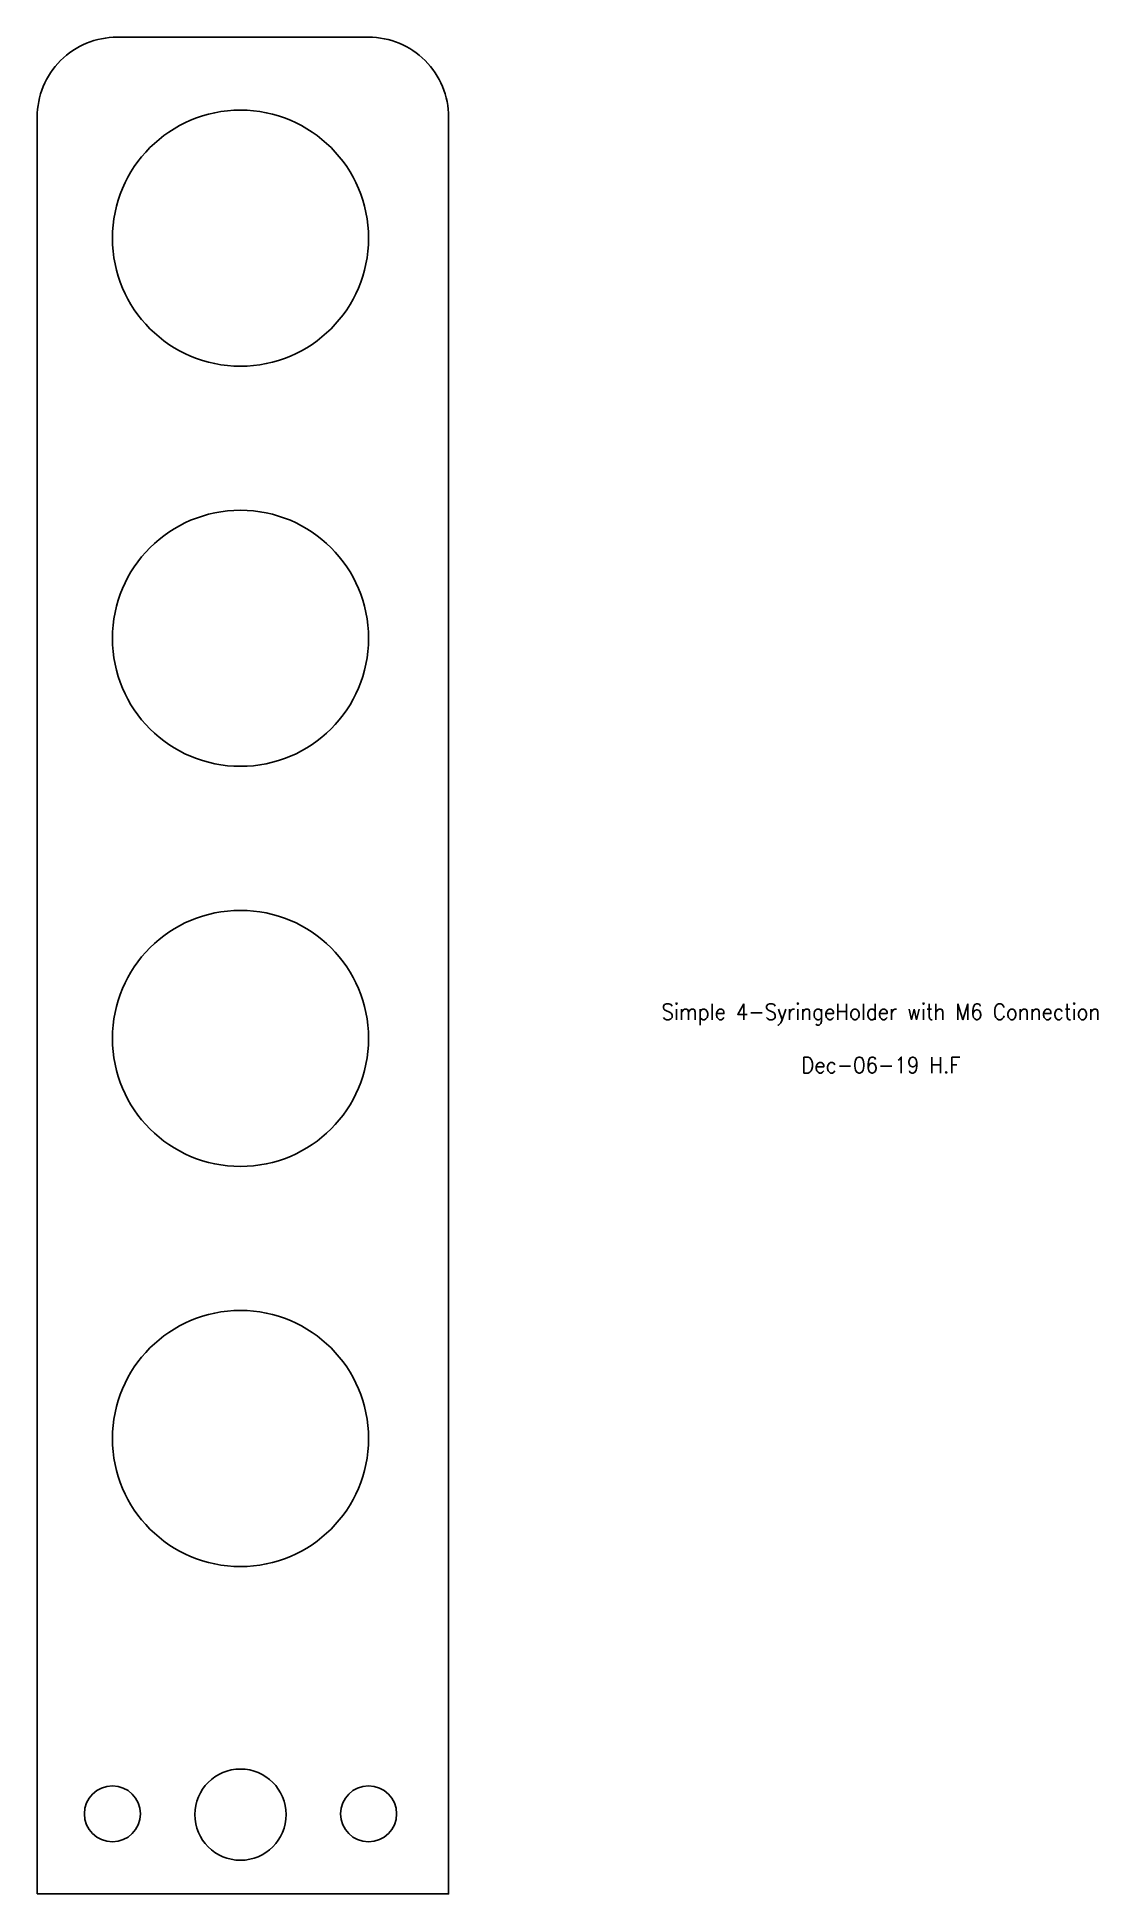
# Model space of a CAD drawing. Header units: millimetres. Extents: x -13 to 54, y -103 to 13.
import ezdxf

# ---------------------------------------------------------------- set-up
doc = ezdxf.new("R2010")
doc.units = ezdxf.units.MM
doc.layers.get('0').update_dxf_attribs({"true_color": 0xffffff})
doc.styles.add('textstyle11', font='Standard')

msp = doc.modelspace()

# ---------------------------------------------------------------- linework, layer by layer
at = {"flags": 128}
msp.add_lwpolyline([(-12.7, -103.45), (-12.7, 7.56, -0.414214), (-7.7, 12.56), (8, 12.56, -0.414214), (13, 7.56), (13, -103.45)], format="xyb", close=True, dxfattribs=at)
for centre, radius in [((0, 0), 8), ((0, -25), 8), ((0, -50), 8), ((0, -75), 8), ((0, -98.5), 2.85), ((-8, -98.45), 1.75), ((8, -98.45), 1.75)]:
    msp.add_circle(centre, radius)

# ---------------------------------------------------------------- texts
at = {"insert": (40, -50), "char_height": 1, "attachment_point": 5, "style": 'textstyle11'}
msp.add_mtext('Simple 4-SyringeHolder with M6 Connection\\P\\PDec-06-19 H.F', dxfattribs=at)

doc.saveas('drawing.dxf')
